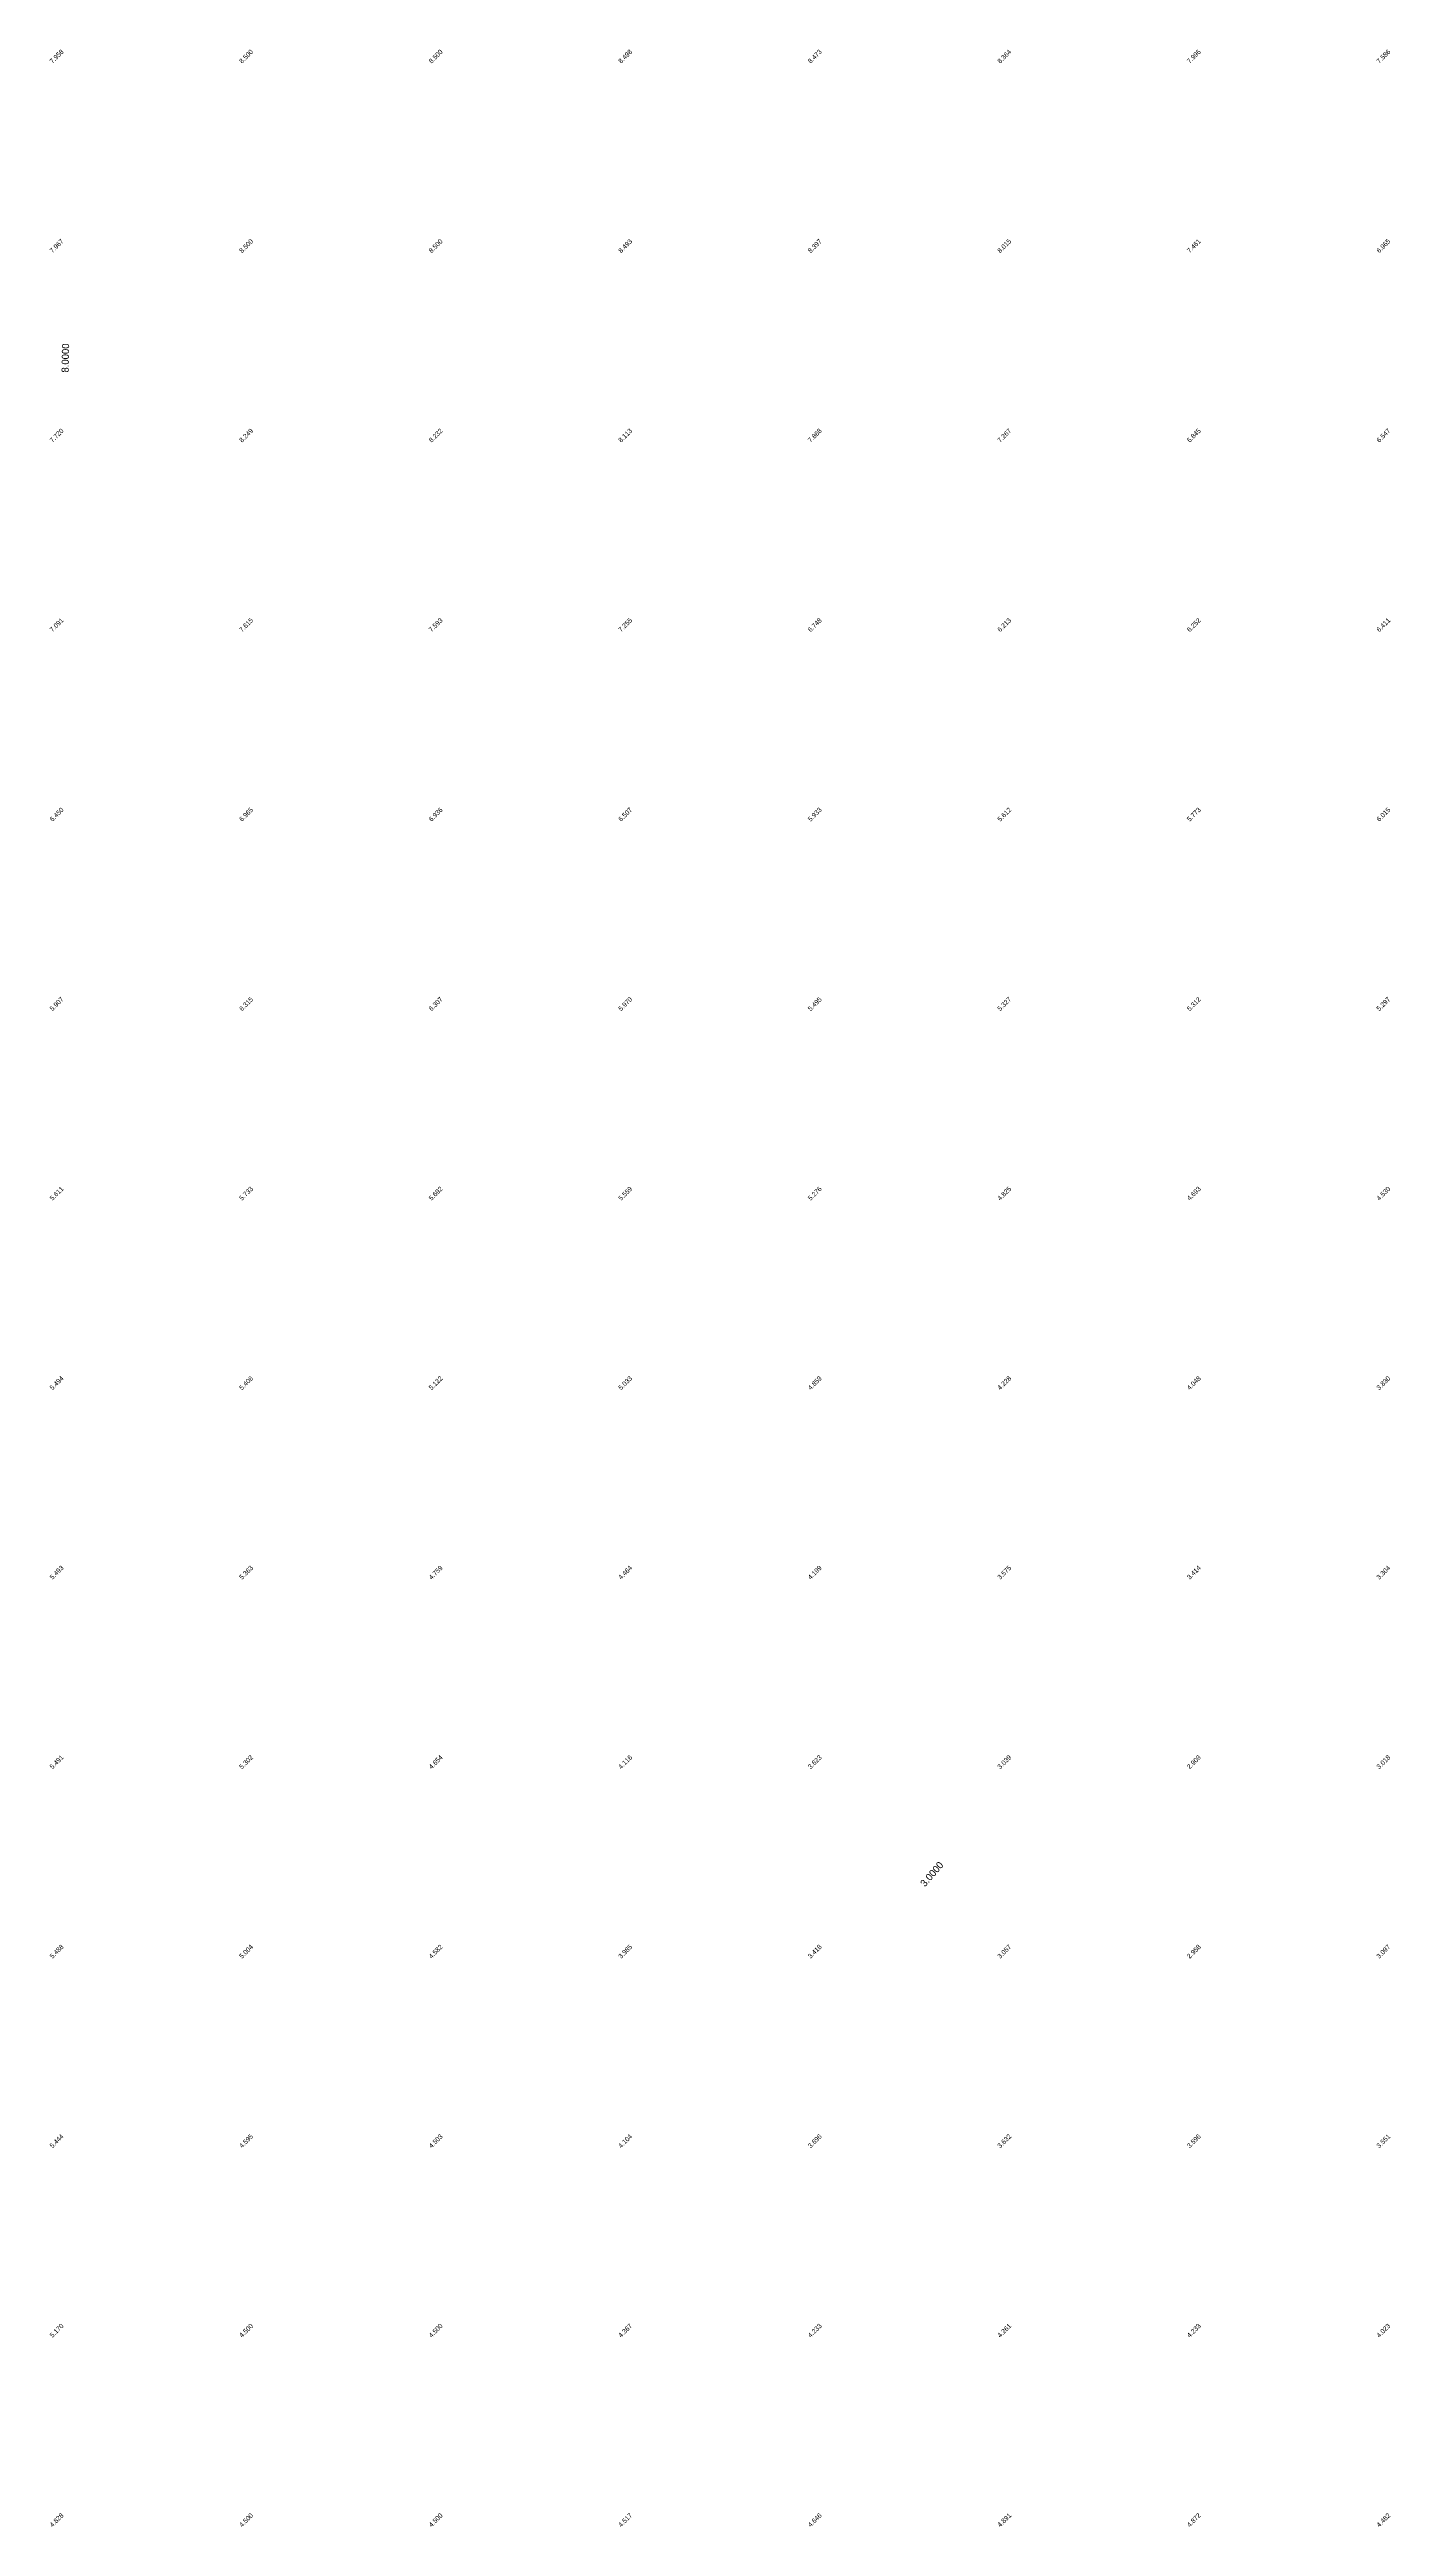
# Model space of a CAD drawing. Header units: metres. Extents: x 286386 to 287779, y 2079267 to 2080589.
# Drawn here: x 287279.3 to 287420.7, y 2079539.3 to 2079800.7 of the extents above; entities that cross this region are included whole.
import ezdxf
from ezdxf.enums import TextEntityAlignment as Align

# ---------------------------------------------------------------- set-up
doc = ezdxf.new("R2010")
doc.units = ezdxf.units.M
doc.header["$MEASUREMENT"] = 0
doc.layers.add('ESContAnn', color=231, linetype='Continuous')
doc.layers.add('ESElevation', color=150, linetype='Continuous')

msp = doc.modelspace()

# ---------------------------------------------------------------- texts
at = {"layer": 'ESContAnn'}
for s, rotation, p in [('8.0000', 89.0122, (287280.92, 2079768.17)), ('3.0000', 48.8879, (287372.35, 2079608.17))]:
    msp.add_text(s, height=0.75, rotation=rotation, dxfattribs=at).set_placement(p, align=Align.MIDDLE_CENTER)
at = {"layer": 'ESElevation'}
for s, p in [('7.958', (287280, 2079800)), ('8.500', (287300, 2079800)), ('8.500', (287320, 2079800)), ('8.498', (287340, 2079800)), ('8.473', (287360, 2079800)), ('8.364', (287380, 2079800)), ('7.996', (287400, 2079800)), ('7.586', (287420, 2079800)), ('7.967', (287280, 2079780)), ('8.500', (287300, 2079780)), ('8.500', (287320, 2079780)), ('8.493', (287340, 2079780)), ('8.397', (287360, 2079780)), ('8.015', (287380, 2079780)), ('7.461', (287400, 2079780)), ('6.965', (287420, 2079780)), ('7.720', (287280, 2079760)), ('8.249', (287300, 2079760)), ('8.232', (287320, 2079760)), ('8.113', (287340, 2079760)), ('7.868', (287360, 2079760)), ('7.267', (287380, 2079760)), ('6.845', (287400, 2079760)), ('6.547', (287420, 2079760)), ('7.091', (287280, 2079740)), ('7.615', (287300, 2079740)), ('7.593', (287320, 2079740)), ('7.255', (287340, 2079740)), ('6.748', (287360, 2079740)), ('6.213', (287380, 2079740)), ('6.252', (287400, 2079740)), ('6.411', (287420, 2079740)), ('6.450', (287280, 2079720)), ('6.965', (287300, 2079720)), ('6.936', (287320, 2079720)), ('6.507', (287340, 2079720)), ('5.933', (287360, 2079720)), ('5.612', (287380, 2079720)), ('5.773', (287400, 2079720)), ('6.015', (287420, 2079720)), ('5.907', (287280, 2079700)), ('6.315', (287300, 2079700)), ('6.307', (287320, 2079700)), ('5.970', (287340, 2079700)), ('5.495', (287360, 2079700)), ('5.327', (287380, 2079700)), ('5.312', (287400, 2079700)), ('5.297', (287420, 2079700)), ('5.611', (287280, 2079680)), ('5.733', (287300, 2079680)), ('5.692', (287320, 2079680)), ('5.559', (287340, 2079680)), ('5.276', (287360, 2079680)), ('4.825', (287380, 2079680)), ('4.693', (287400, 2079680)), ('4.530', (287420, 2079680)), ('5.494', (287280, 2079660)), ('5.406', (287300, 2079660)), ('5.122', (287320, 2079660)), ('5.033', (287340, 2079660)), ('4.859', (287360, 2079660)), ('4.228', (287380, 2079660)), ('4.048', (287400, 2079660)), ('3.830', (287420, 2079660)), ('5.493', (287280, 2079640)), ('5.363', (287300, 2079640)), ('4.759', (287320, 2079640)), ('4.464', (287340, 2079640)), ('4.199', (287360, 2079640)), ('3.575', (287380, 2079640)), ('3.414', (287400, 2079640)), ('3.304', (287420, 2079640)), ('5.491', (287280, 2079620)), ('5.302', (287300, 2079620)), ('4.654', (287320, 2079620)), ('4.116', (287340, 2079620)), ('3.623', (287360, 2079620)), ('3.039', (287380, 2079620)), ('2.909', (287400, 2079620)), ('3.018', (287420, 2079620)), ('5.488', (287280, 2079600)), ('5.004', (287300, 2079600)), ('4.582', (287320, 2079600)), ('3.985', (287340, 2079600)), ('3.418', (287360, 2079600)), ('3.057', (287380, 2079600)), ('2.958', (287400, 2079600)), ('3.097', (287420, 2079600)), ('5.444', (287280, 2079580)), ('4.595', (287300, 2079580)), ('4.503', (287320, 2079580)), ('4.104', (287340, 2079580)), ('3.696', (287360, 2079580)), ('3.632', (287380, 2079580)), ('3.596', (287400, 2079580)), ('3.551', (287420, 2079580)), ('5.170', (287280, 2079560)), ('4.500', (287300, 2079560)), ('4.500', (287320, 2079560)), ('4.367', (287340, 2079560)), ('4.233', (287360, 2079560)), ('4.261', (287380, 2079560)), ('4.233', (287400, 2079560)), ('4.023', (287420, 2079560)), ('4.828', (287280, 2079540)), ('4.500', (287300, 2079540)), ('4.500', (287320, 2079540)), ('4.517', (287340, 2079540)), ('4.646', (287360, 2079540)), ('4.891', (287380, 2079540)), ('4.872', (287400, 2079540)), ('4.482', (287420, 2079540))]:
    msp.add_text(s, height=0.5, rotation=45, dxfattribs=at).set_placement(p, align=Align.MIDDLE_CENTER)

doc.saveas('drawing.dxf')
